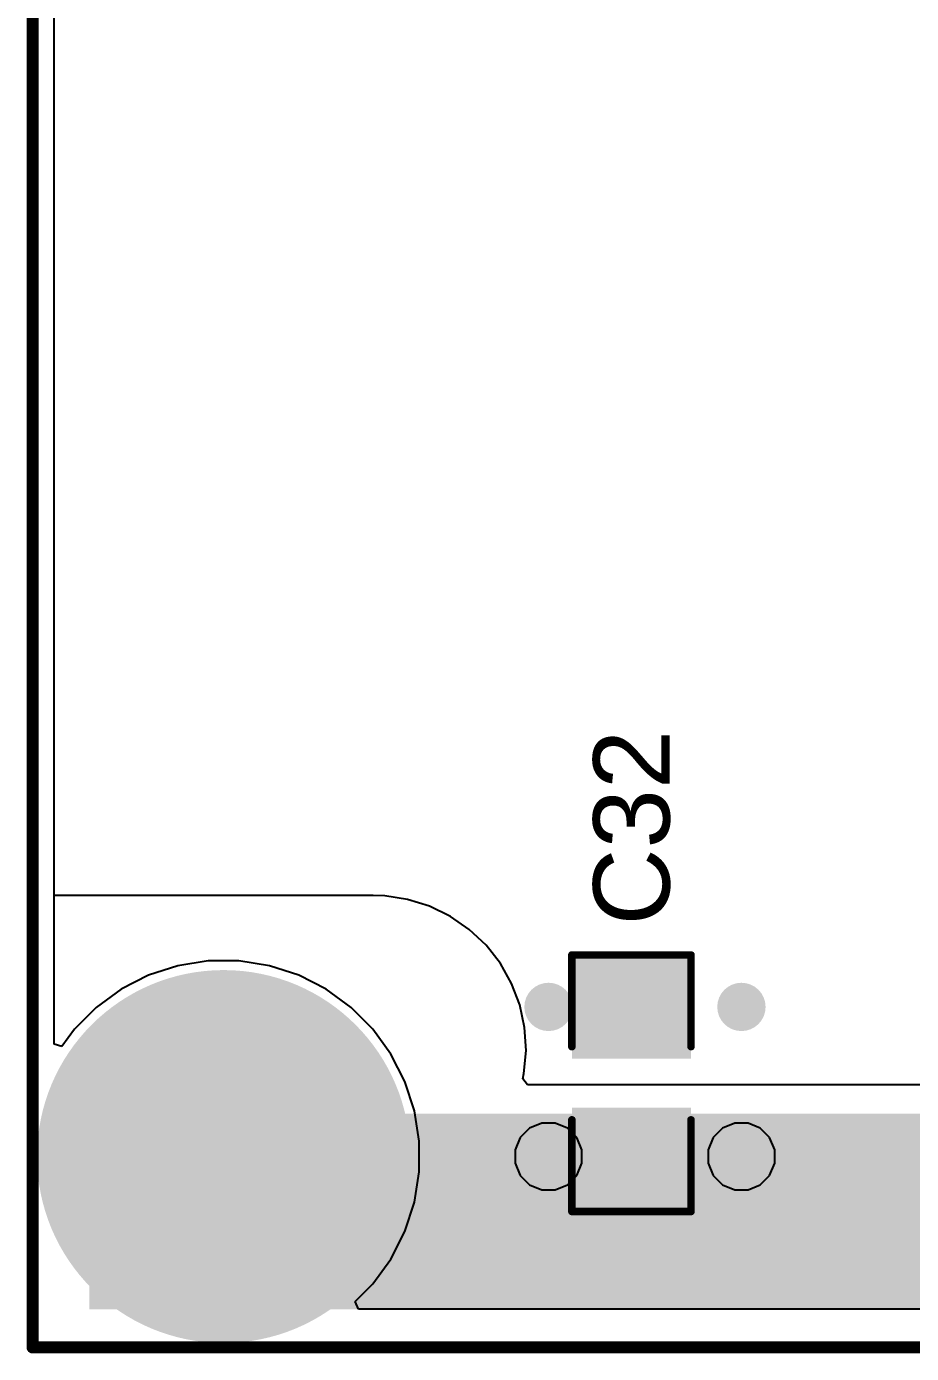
# Model space of a CAD drawing. Header units: millimetres. Extents: x 0 to 174, y 0 to 132.
# Drawn here: x -0.1 to 14.61, y -0.1 to 21.98 of the extents above; entities that cross this region are included whole.
import ezdxf

# ---------------------------------------------------------------- set-up
doc = ezdxf.new("R2010")
doc.units = ezdxf.units.MM
for name, color, linetype in [('BottomLayer', 5, 'Continuous'), ('BottomSolder', 6, 'Continuous'), ('Mechanical2', 216, 'Continuous'), ('MultiLayer', 9, 'Continuous'), ('PadHoleLayer', 156, 'Continuous'), ('TopLayer', 1, 'Continuous'), ('TopOverlay', 2, 'Continuous'), ('TopPaste', 8, 'Continuous'), ('TopSolder', 216, 'Continuous'), ('ViaHoleLayer', 16, 'Continuous')]:
    doc.layers.add(name, color=color, linetype=linetype)
doc.styles.add('Arial', font='', dxfattribs={"height": 0.2})
doc.styles.get('Arial').set_extended_font_data('Arial')

# ---------------------------------------------------------------- blocks, each defined once
blk = doc.blocks.new('C___1206_81')
at = {"layer": 'TopLayer'}
for points in [[(-2.032, 0.889), (-0.508, 0.889), (-0.508, -0.889), (-2.032, -0.889)], [(0.508, 0.889), (2.032, 0.889), (2.032, -0.889), (0.508, -0.889)]]:
    blk.add_hatch(color=1, dxfattribs=at).paths.add_polyline_path(points)
at = {"layer": 'TopPaste'}
for points in [[(-2.032, 0.889), (-0.508, 0.889), (-0.508, -0.889), (-2.032, -0.889)], [(0.508, 0.889), (2.032, 0.889), (2.032, -0.889), (0.508, -0.889)]]:
    blk.add_hatch(color=8, dxfattribs=at).paths.add_polyline_path(points)
at = {"layer": 'TopSolder'}
for points in [[(-2.1336, 0.9906), (-0.4064, 0.9906), (-0.4064, -0.9906), (-2.1336, -0.9906)], [(0.4064, 0.9906), (2.1336, 0.9906), (2.1336, -0.9906), (0.4064, -0.9906)]]:
    blk.add_hatch(color=216, dxfattribs=at).paths.add_polyline_path(points)
at = {"layer": 'TopOverlay', "const_width": 0.127}
for points in [[(-2.1336, 0.9906), (-2.1336, -0.9906)], [(-2.1336, 0.9906), (-0.6096, 0.9906)], [(0.6096, 0.9906), (2.1336, 0.9906)], [(2.1336, 0.9906), (2.1336, -0.9906)], [(-2.1336, -0.9906), (-0.6096, -0.9906)], [(0.6096, -0.9906), (2.1336, -0.9906)]]:
    blk.add_lwpolyline(points, dxfattribs=at)
at = {"layer": 'TopOverlay', "const_width": 0.0635}
for points in [[(-2.16535, 0.9906, 1), (-2.10185, 0.9906, 1)], [(-2.16535, 0.9906, 1), (-2.10185, 0.9906, 1)], [(-0.64135, 0.9906, 1), (-0.57785, 0.9906, 1)], [(0.57785, 0.9906, 1), (0.64135, 0.9906, 1)], [(2.10185, 0.9906, 1), (2.16535, 0.9906, 1)], [(2.10185, 0.9906, 1), (2.16535, 0.9906, 1)], [(-2.16535, -0.9906, 1), (-2.10185, -0.9906, 1)], [(-2.16535, -0.9906, 1), (-2.10185, -0.9906, 1)], [(-0.64135, -0.9906, 1), (-0.57785, -0.9906, 1)], [(0.57785, -0.9906, 1), (0.64135, -0.9906, 1)], [(2.10185, -0.9906, 1), (2.16535, -0.9906, 1)], [(2.10185, -0.9906, 1), (2.16535, -0.9906, 1)]]:
    blk.add_lwpolyline(points, format="xyb", close=True, dxfattribs=at)

msp = doc.modelspace()

# ---------------------------------------------------------------- hatches: boundary and pattern name
at = {"layer": 'BottomLayer'}
h = msp.add_hatch(color=5, dxfattribs=at)
edge = h.paths.add_edge_path()
edge.add_arc((3.175, 3.175), 3, 0, 360)
h = msp.add_hatch(color=5, dxfattribs=at)
edge = h.paths.add_edge_path()
edge.add_arc((8.578, 5.664), 0.3, 0, 360)
h = msp.add_hatch(color=5, dxfattribs=at)
edge = h.paths.add_edge_path()
edge.add_arc((11.786, 5.664), 0.3, 0, 360)
h = msp.add_hatch(color=5, dxfattribs=at)
edge = h.paths.add_edge_path()
edge.add_arc((8.578, 3.175), 0.3, 0, 360)
h = msp.add_hatch(color=5, dxfattribs=at)
edge = h.paths.add_edge_path()
edge.add_arc((11.786, 3.175), 0.3, 0, 360)
at = {"layer": 'BottomSolder'}
h = msp.add_hatch(color=6, dxfattribs=at)
edge = h.paths.add_edge_path()
edge.add_arc((3.175, 3.175), 3.102, 0, 360)
h = msp.add_hatch(color=6, dxfattribs=at)
edge = h.paths.add_edge_path()
edge.add_arc((8.578, 5.664), 0.402, 0, 360)
h = msp.add_hatch(color=6, dxfattribs=at)
edge = h.paths.add_edge_path()
edge.add_arc((11.786, 5.664), 0.402, 0, 360)
h = msp.add_hatch(color=6, dxfattribs=at)
edge = h.paths.add_edge_path()
edge.add_arc((8.578, 3.175), 0.402, 0, 360)
h = msp.add_hatch(color=6, dxfattribs=at)
edge = h.paths.add_edge_path()
edge.add_arc((11.786, 3.175), 0.402, 0, 360)
at = {"layer": 'MultiLayer'}
h = msp.add_hatch(color=9, dxfattribs=at)
edge = h.paths.add_edge_path()
edge.add_arc((3.175, 3.175), 3, 0, 360)
at = {"layer": 'PadHoleLayer'}
h = msp.add_hatch(color=156, dxfattribs=at)
edge = h.paths.add_edge_path()
edge.add_arc((3.175, 3.175), 2, 0, 360)
at = {"layer": 'TopLayer'}
h = msp.add_hatch(color=1, dxfattribs=at)
edge = h.paths.add_edge_path()
edge.add_arc((3.175, 3.175), 3, 0, 360)
h = msp.add_hatch(color=1, dxfattribs=at)
edge = h.paths.add_edge_path()
edge.add_arc((8.578, 5.664), 0.3, 0, 360)
h = msp.add_hatch(color=1, dxfattribs=at)
edge = h.paths.add_edge_path()
edge.add_arc((11.786, 5.664), 0.3, 0, 360)
msp.add_hatch(color=1, dxfattribs=at).paths.add_polyline_path([(0.94, 0.635), (159.334, 0.635), (159.334, 3.886), (0.94, 3.886)])
h = msp.add_hatch(color=1, dxfattribs=at)
edge = h.paths.add_edge_path()
edge.add_arc((8.578, 3.175), 0.3, 0, 360)
h = msp.add_hatch(color=1, dxfattribs=at)
edge = h.paths.add_edge_path()
edge.add_arc((11.786, 3.175), 0.3, 0, 360)
at = {"layer": 'TopSolder'}
h = msp.add_hatch(color=216, dxfattribs=at)
edge = h.paths.add_edge_path()
edge.add_arc((3.175, 3.175), 3.102, 0, 360)
h = msp.add_hatch(color=216, dxfattribs=at)
edge = h.paths.add_edge_path()
edge.add_arc((8.578, 5.664), 0.402, 0, 360)
h = msp.add_hatch(color=216, dxfattribs=at)
edge = h.paths.add_edge_path()
edge.add_arc((11.786, 5.664), 0.402, 0, 360)
h = msp.add_hatch(color=216, dxfattribs=at)
edge = h.paths.add_edge_path()
edge.add_arc((8.578, 3.175), 0.402, 0, 360)
h = msp.add_hatch(color=216, dxfattribs=at)
edge = h.paths.add_edge_path()
edge.add_arc((11.786, 3.175), 0.402, 0, 360)
at = {"layer": 'ViaHoleLayer'}
h = msp.add_hatch(color=16, dxfattribs=at)
edge = h.paths.add_edge_path()
edge.add_arc((8.578, 5.664), 0.15, 0, 360)
h = msp.add_hatch(color=16, dxfattribs=at)
edge = h.paths.add_edge_path()
edge.add_arc((11.786, 5.664), 0.15, 0, 360)
h = msp.add_hatch(color=16, dxfattribs=at)
edge = h.paths.add_edge_path()
edge.add_arc((8.578, 3.175), 0.15, 0, 360)
h = msp.add_hatch(color=16, dxfattribs=at)
edge = h.paths.add_edge_path()
edge.add_arc((11.786, 3.175), 0.15, 0, 360)

# ---------------------------------------------------------------- linework, layer by layer
at = {"layer": 'BottomLayer'}
for p, q in [((0.356, 5.047), (0.356, 61.949)), ((2.919, 6.429), (2.413, 6.349)), ((3.431, 6.429), (2.919, 6.429)), ((3.937, 6.349), (3.431, 6.429)), ((1.926, 6.191), (1.47, 5.958)), ((2.413, 6.349), (1.926, 6.191)), ((4.424, 6.191), (3.937, 6.349)), ((4.88, 5.958), (4.424, 6.191)), ((1.47, 5.958), (1.055, 5.657)), ((5.295, 5.657), (4.88, 5.958)), ((1.055, 5.657), (0.693, 5.295)), ((5.657, 5.295), (5.295, 5.657)), ((0.693, 5.295), (0.483, 5.005)), ((5.958, 4.88), (5.657, 5.295)), ((0.483, 5.005), (0.356, 5.047)), ((6.191, 4.424), (5.958, 4.88)), ((6.349, 3.937), (6.191, 4.424)), ((6.429, 3.431), (6.349, 3.937)), ((8.264, 3.645), (8.108, 3.489)), ((8.468, 3.729), (8.264, 3.645)), ((8.688, 3.729), (8.468, 3.729)), ((8.892, 3.645), (8.688, 3.729)), ((9.048, 3.489), (8.892, 3.645)), ((11.472, 3.645), (11.316, 3.489)), ((11.675, 3.729), (11.472, 3.645)), ((11.896, 3.729), (11.675, 3.729)), ((12.099, 3.645), (11.896, 3.729)), ((12.255, 3.489), (12.099, 3.645)), ((6.429, 2.919), (6.429, 3.431)), ((8.108, 3.489), (8.024, 3.285)), ((9.132, 3.285), (9.048, 3.489)), ((11.316, 3.489), (11.232, 3.285)), ((12.34, 3.285), (12.255, 3.489)), ((8.024, 3.285), (8.024, 3.065)), ((9.132, 3.065), (9.132, 3.285)), ((11.232, 3.285), (11.232, 3.065)), ((12.34, 3.065), (12.34, 3.285)), ((6.349, 2.413), (6.429, 2.919)), ((8.024, 3.065), (8.108, 2.861)), ((9.048, 2.861), (9.132, 3.065)), ((11.232, 3.065), (11.316, 2.861)), ((12.255, 2.861), (12.34, 3.065)), ((8.108, 2.861), (8.264, 2.705)), ((8.264, 2.705), (8.468, 2.621)), ((8.688, 2.621), (8.892, 2.705)), ((8.892, 2.705), (9.048, 2.861)), ((11.316, 2.861), (11.472, 2.705)), ((11.472, 2.705), (11.675, 2.621)), ((11.896, 2.621), (12.099, 2.705)), ((12.099, 2.705), (12.255, 2.861)), ((8.468, 2.621), (8.688, 2.621)), ((11.675, 2.621), (11.896, 2.621)), ((6.191, 1.926), (6.349, 2.413)), ((5.958, 1.47), (6.191, 1.926)), ((5.657, 1.055), (5.958, 1.47)), ((5.364, 0.762), (5.657, 1.055)), ((5.416, 0.635), (5.364, 0.762)), ((154.584, 0.635), (5.416, 0.635))]:
    msp.add_line(p, q, dxfattribs=at)
at = {"layer": 'Mechanical2', "const_width": 0.203}
for points in [[(0, 0), (0, 120)], [(0, 0), (160, 0)]]:
    msp.add_lwpolyline(points, dxfattribs=at)
at = {"layer": 'Mechanical2', "const_width": 0.102}
msp.add_lwpolyline([(-0.051, 0, 1), (0.051, 0, 1)], format="xyb", close=True, dxfattribs=at)
msp.add_lwpolyline([(-0.051, 0, 1), (0.051, 0, 1)], format="xyb", close=True, dxfattribs=at)
at = {"layer": 'TopLayer'}
for p, q in [((0.356, 7.518), (0.356, 25.229)), ((5.664, 7.518), (0.356, 7.518)), ((5.856, 7.511), (5.664, 7.518)), ((5.664, 7.518), (5.664, 7.518)), ((5.664, 7.518), (5.664, 7.518)), ((6.235, 7.453), (5.856, 7.511)), ((6.601, 7.339), (6.235, 7.453)), ((6.946, 7.171), (6.601, 7.339)), ((7.261, 6.954), (6.946, 7.171)), ((7.54, 6.691), (7.261, 6.954)), ((7.777, 6.389), (7.54, 6.691)), ((7.965, 6.055), (7.777, 6.389)), ((8.101, 5.696), (7.965, 6.055)), ((8.181, 5.321), (8.101, 5.696)), ((8.204, 4.938), (8.181, 5.321)), ((8.169, 4.557), (8.204, 4.938)), ((8.15, 4.467), (8.169, 4.557)), ((8.231, 4.369), (8.15, 4.467)), ((152.375, 4.369), (8.231, 4.369))]:
    msp.add_line(p, q, dxfattribs=at)

# ---------------------------------------------------------------- block references
at = {"rotation": 90}
msp.add_blockref('C___1206_81', (9.957, 4.394), dxfattribs=at)

# ---------------------------------------------------------------- texts
at = {"layer": 'TopOverlay', "style": 'Arial'}
msp.add_text('C32', height=1.27, rotation=90, dxfattribs=at).set_placement((10.592, 7.019))

doc.saveas('drawing.dxf')
